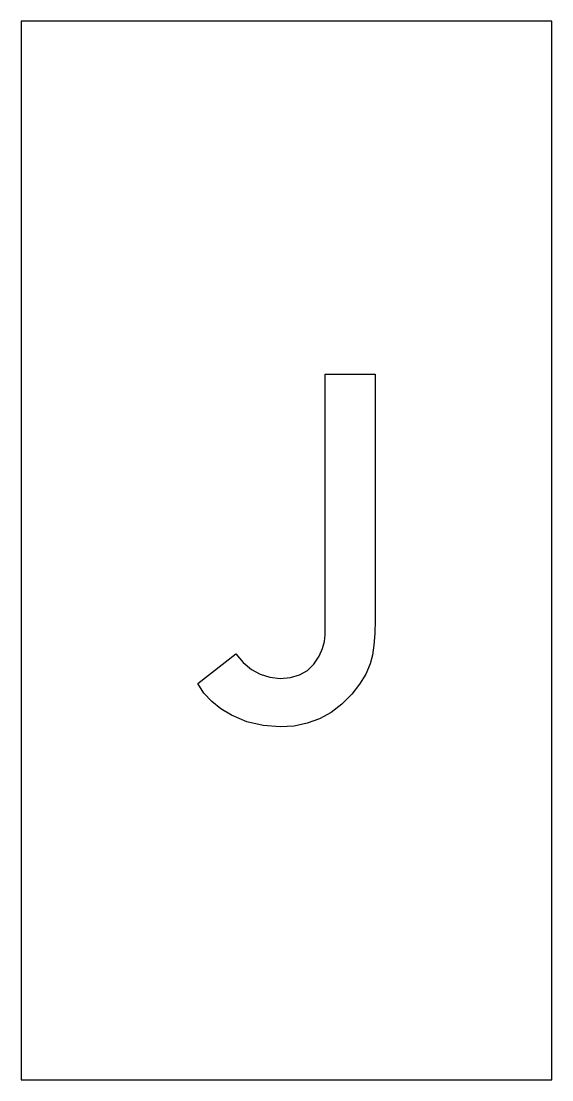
# Model space of a CAD drawing. Header units: inches. Extents: x 0 to 3.01, y 0 to 6.
import ezdxf

# ---------------------------------------------------------------- set-up
doc = ezdxf.new("R2010")
doc.units = ezdxf.units.IN
doc.header["$MEASUREMENT"] = 0
doc.layers.add('CUT', color=1, linetype='Continuous')

msp = doc.modelspace()

# ---------------------------------------------------------------- linework, layer by layer
at = {"layer": 'CUT'}
for points in [[(0, 0), (3.0059, 0), (3.0059, 6), (0, 6)], [(2.0041, 2.5305), (1.9985, 2.4641), (1.9893, 2.4066), (1.9763, 2.3579), (1.9517, 2.2994), (1.9174, 2.2417), (1.8735, 2.1849), (1.8172, 2.1284), (1.7563, 2.0822), (1.6907, 2.0462), (1.6206, 2.0205), (1.5458, 2.0051), (1.4664, 2), (1.3699, 2.0073), (1.278, 2.0293), (1.1907, 2.0659), (1.131, 2.1018), (1.0793, 2.1438), (1.0356, 2.1918), (1, 2.2458), (1.2154, 2.4149), (1.2577, 2.3653), (1.304, 2.3265), (1.3542, 2.2986), (1.4083, 2.2815), (1.4664, 2.2753), (1.5252, 2.2804), (1.5768, 2.2955), (1.621, 2.3206), (1.658, 2.3559), (1.6877, 2.4012), (1.7064, 2.4442), (1.7176, 2.4842), (1.7213, 2.5211), (1.7213, 4), (2.0059, 4), (2.0059, 2.6057)]]:
    msp.add_lwpolyline(points, close=True, dxfattribs=at)

doc.saveas('drawing.dxf')
